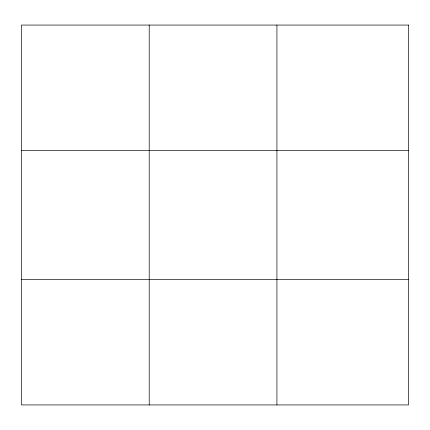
<?xml version="1.0" encoding="UTF-8"?>
<svg xmlns="http://www.w3.org/2000/svg" width="430" height="430" viewBox="0 0 430 430"><rect width="100%" height="100%" fill="white"/><g stroke="black" fill="none" stroke-linecap="round" stroke-linejoin="round"><path stroke-width="0.64" d="M149.21 404.936L149.21 25.064M276.92 404.936L276.92 25.064M21.5 150.419L408.5 150.419M21.5 279.581L408.5 279.581M408.5 25.064L408.5 404.936L21.5 404.936L21.5 25.064L408.5 25.064"/></g></svg>
